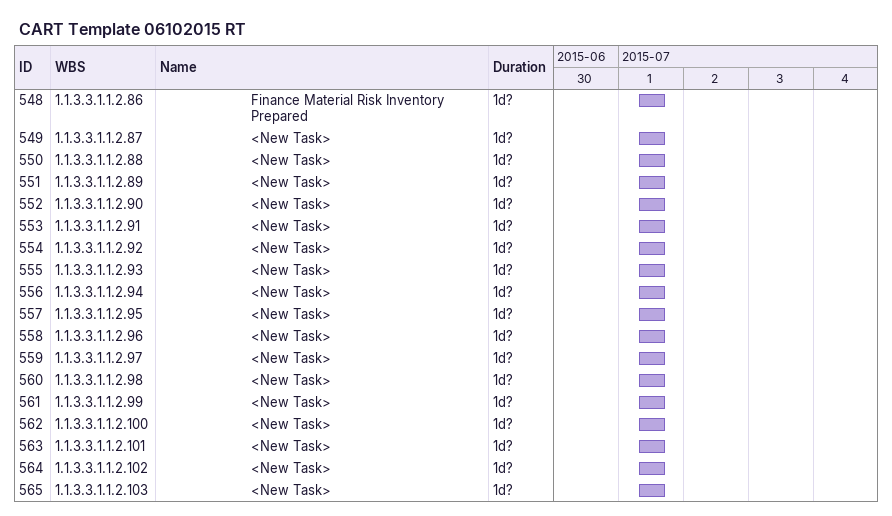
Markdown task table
CART Template 06102015 RT

| ID | WBS | Task | Duration | Start | Finish |
|---|---|---|---|---|---|
| 548 | 1.1.3.3.1.1.2.86 | Finance Material Risk Inventory Prepared | 1d? | 2015-07-01 | 2015-07-01 |
| 549 | 1.1.3.3.1.1.2.87 | <New Task> | 1d? | 2015-07-01 | 2015-07-01 |
| 550 | 1.1.3.3.1.1.2.88 | <New Task> | 1d? | 2015-07-01 | 2015-07-01 |
| 551 | 1.1.3.3.1.1.2.89 | <New Task> | 1d? | 2015-07-01 | 2015-07-01 |
| 552 | 1.1.3.3.1.1.2.90 | <New Task> | 1d? | 2015-07-01 | 2015-07-01 |
| 553 | 1.1.3.3.1.1.2.91 | <New Task> | 1d? | 2015-07-01 | 2015-07-01 |
| 554 | 1.1.3.3.1.1.2.92 | <New Task> | 1d? | 2015-07-01 | 2015-07-01 |
| 555 | 1.1.3.3.1.1.2.93 | <New Task> | 1d? | 2015-07-01 | 2015-07-01 |
| 556 | 1.1.3.3.1.1.2.94 | <New Task> | 1d? | 2015-07-01 | 2015-07-01 |
| 557 | 1.1.3.3.1.1.2.95 | <New Task> | 1d? | 2015-07-01 | 2015-07-01 |
| 558 | 1.1.3.3.1.1.2.96 | <New Task> | 1d? | 2015-07-01 | 2015-07-01 |
| 559 | 1.1.3.3.1.1.2.97 | <New Task> | 1d? | 2015-07-01 | 2015-07-01 |
| 560 | 1.1.3.3.1.1.2.98 | <New Task> | 1d? | 2015-07-01 | 2015-07-01 |
| 561 | 1.1.3.3.1.1.2.99 | <New Task> | 1d? | 2015-07-01 | 2015-07-01 |
| 562 | 1.1.3.3.1.1.2.100 | <New Task> | 1d? | 2015-07-01 | 2015-07-01 |
| 563 | 1.1.3.3.1.1.2.101 | <New Task> | 1d? | 2015-07-01 | 2015-07-01 |
| 564 | 1.1.3.3.1.1.2.102 | <New Task> | 1d? | 2015-07-01 | 2015-07-01 |
| 565 | 1.1.3.3.1.1.2.103 | <New Task> | 1d? | 2015-07-01 | 2015-07-01 |
